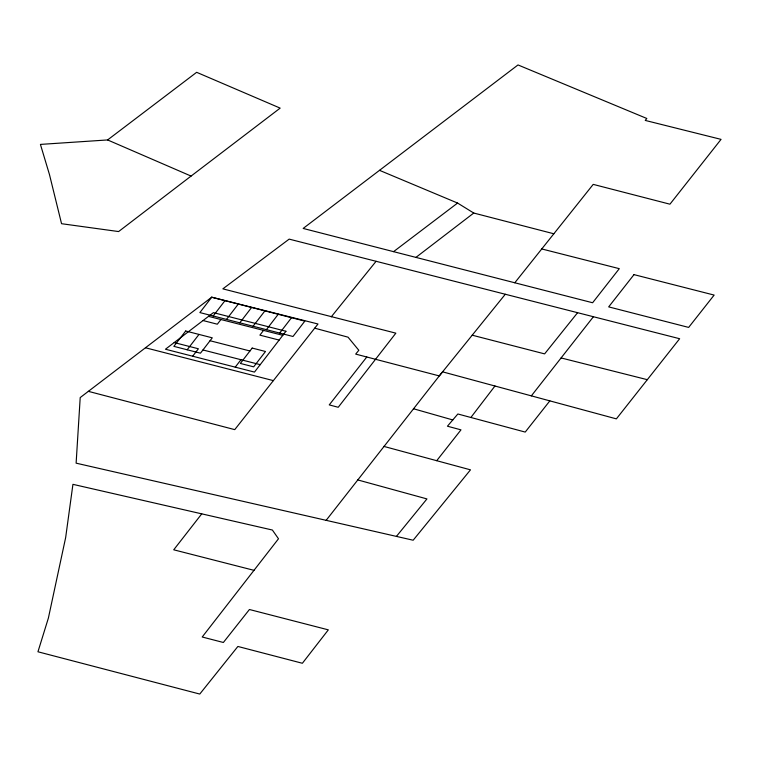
<?xml version="1.0" encoding="UTF-8"?>
<svg xmlns="http://www.w3.org/2000/svg" width="759" height="759" viewBox="0 0 759 759"><rect width="100%" height="100%" fill="white"/><g stroke="black" fill="none" stroke-linecap="round" stroke-linejoin="round"><path stroke-width="1.14" d="M436.71 460.694L460.979 429.85L447.44 426.207L457.857 413.987L470.874 417.478L494.953 386.018M187.16 349.776L198.991 334.425M213.184 315.991L225.015 300.63M192.672 356.218L198.403 348.779L174.19 342.565M220.935 319.52L217.33 324.207L203.051 320.545M226.486 319.406L238.317 304.046M239.787 322.822L251.618 307.461M253.089 326.237L264.919 310.877M235.233 367.147L240.964 359.709M263.544 330.393L259.891 335.136L279.132 340.079M266.39 329.653L278.221 314.292M279.692 333.068L291.522 317.708M253.99 570.332L278.496 538.776L272.377 530.029L72.93 484.337L65.654 537.59L48.386 618.063L37.95 651.782L199.769 694.058L237.88 646.459L302.376 663.271L328.324 629.856L249.426 609.505L223.364 642.484L202.207 637L253.99 570.332L173.726 549.801L201.752 513.852M326.152 520.332L439.29 375.923L505.295 294.255M366.796 356.996L329.245 404.898L338.229 407.279L395.856 333.163L222.852 288.856L289.17 239.123L679.647 338.723L616.374 418.873L442.592 371.844L439.29 375.923L355.686 354.102L358.817 350.279L348.039 337.176L314.71 328.173M531.347 395.866L593.415 316.731M549.848 400.866L525.219 432.08L470.874 417.478M514.792 282.775L593.215 184.38L669.941 204.19L721.05 139.371L645.245 120.425L646.82 118.48L518.008 64.942L303.154 228.44L592.608 302.756L619.297 268.667L541.746 248.943M577.59 312.699L544.611 353.884L472.212 335.193M331.247 316.854L376.084 261.295M396.426 536.395L426.947 498.919L357.66 479.897M191.078 176.079L118.613 231.561L61.555 223.706L49.477 174.589L40.426 144.409L107.607 139.941L191.078 176.079L280.166 108.12L196.647 72.314L107.607 139.941M415.932 257.396L473.758 213.042L553.823 233.772M88.357 391.35L234.74 429.632L317.993 323.998L211.714 297.215L80.207 397.574L76.118 463.161L413.162 540.228L470.485 469.84L383.779 446.377M393.57 251.646L457.582 203.061L473.758 213.042M561.091 357.944L647.304 379.68M208.535 316.361L282.813 335.307M210.053 340.734L249.958 350.981M202.957 349.956L260.204 364.652M145.462 347.774L273.373 380.62M413.437 408.74L452.781 419.945M379.519 170.339L457.582 203.061M185.689 331.009L173.858 346.36L200.461 353.191L212.283 337.831L185.689 331.009M211.714 297.215L199.883 312.575L292.993 336.484L304.824 321.123L211.714 297.215M252.187 348.077L240.356 363.438L253.658 366.853L265.489 351.493L252.187 348.077M285.934 331.256L254.483 372.09L165.453 349.225L213.412 312.632L285.934 331.256M633.993 274.625L608.68 306.883L688.65 327.414L714.143 295.08L633.993 274.625"/></g></svg>
